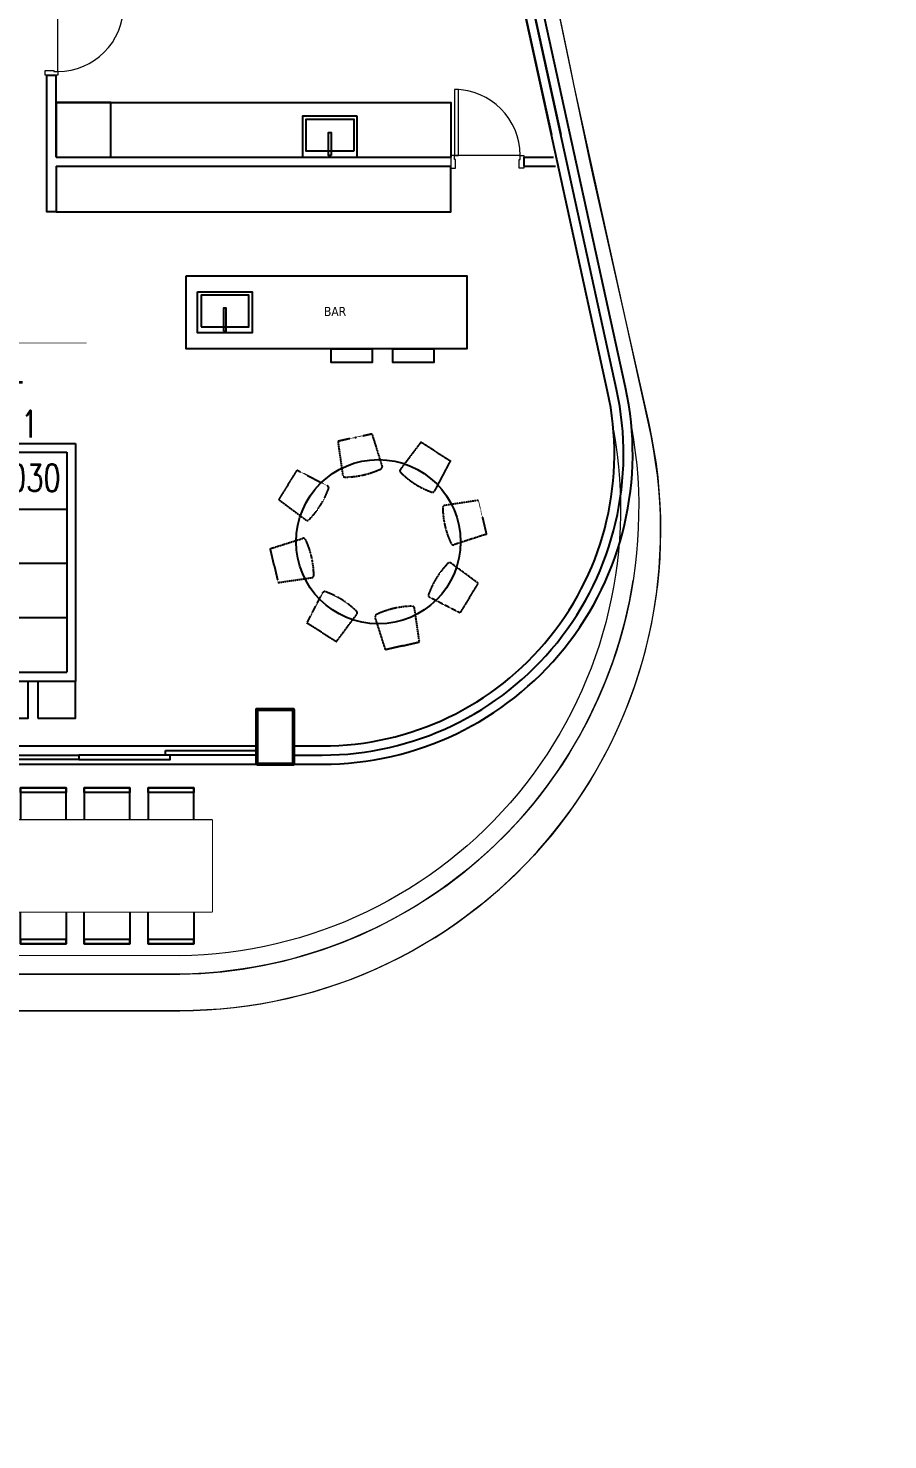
# Model space of a CAD drawing. Header units: millimetres. Extents: x -361681467 to 361175952, y -1292982 to 1550216.
# Drawn here: x -14018 to -4602, y 1370 to 16833 of the extents above; entities that cross this region are included whole.
import ezdxf
from ezdxf.enums import TextEntityAlignment as Align
from ezdxf.xclip import XClip

# ---------------------------------------------------------------- set-up
doc = ezdxf.new("R2010")
doc.units = ezdxf.units.MM
doc.header["$MEASUREMENT"] = 0
doc.header["$XCLIPFRAME"] = 0
doc.set_wipeout_variables(frame=1)
doc.linetypes.add('220403_HDN_Penthouse Plan$0$HIDDEN', pattern=[0.375, 0.25, -0.125])
for name, color, linetype, lineweight in [('00_duong_QH', 7, 'Continuous', 9), ('A-DOOR', 1, 'Continuous', 9), ('AUDIT_I_220808132811-11', 7, 'Continuous', 9), ('KT-Chuviet', 255, 'Continuous', 15), ('KT-Net cot vach', 2, 'Continuous', 50), ('KT-Net thay', 7, 'Continuous', 15), ('KT-Net truc', 18, 'Continuous', 15)]:
    doc.layers.add(name, color=color, linetype=linetype, lineweight=lineweight)
for name, color, linetype in [('1VinaPVC-Text', 9, 'Continuous'), ('220403_HDN_Penthouse Plan$0$220207_HDN_HBA_PH_PM$0$A-_FURT-LOOSE_E_N', 8, 'Continuous'), ('220403_HDN_Penthouse Plan$0$220207_HDN_HBA_PH_PM$0$FURN', 8, 'Continuous'), ('220403_HDN_Penthouse Plan$0$A-DRAIN', 8, 'Continuous'), ('220403_HDN_Penthouse Plan$0$BANQUET TABLE', 251, 'Continuous'), ('A-FURNITURE', 251, 'Continuous'), ('A-LANDSCAPE', 113, 'Continuous'), ('A-WALL-FNSH', 11, 'Continuous'), ('A-WINDOW', 60, 'Continuous'), ('FURN', 251, 'Continuous'), ('IDEA - dim', 251, 'Continuous'), ('KC-Betong', 6, 'Continuous')]:
    doc.layers.add(name, color=color, linetype=linetype)
doc.styles.add('font unicode ccu', font='arial.ttf')
doc.styles.add('ROMANS', font='ROMANS.SHX')
doc.styles.add('Tahoma', font='tahoma.ttf')

# ---------------------------------------------------------------- blocks, each defined once
blk = doc.blocks.new('TAG CAO DO SAN')
at = {"layer": 'KT-Net thay', "flags": 128}
blk.add_lwpolyline([(1526701.778855525, -266095.2298759429), (1526701.778855525, -266566.6584041911), (1527644.63591202, -266566.6584041911), (1527644.63591202, -266095.2298759429)], close=True, dxfattribs=at)
blk.add_wipeout([(1526701.778855525, -266095.2298759429), (1527644.6359120198, -266095.2298759429), (1527644.6359120198, -266566.65840419114), (1526701.778855525, -266566.65840419114)]).dxf.layer = 'KT-Net thay'
for points in [[(1526701.778855525, -266330.9441400666), (1527644.63591202, -266330.9441400666)], [(1526701.778855525, -266566.6584041911), (1527644.63591202, -266566.6584041911)]]:
    blk.add_lwpolyline(points, dxfattribs=at)
at = {"layer": 'KT-Chuviet', "color": 31, "style": 'ROMANS', "width": 0.75}
blk.add_text('DTTT:', height=117.8571320618522, dxfattribs=at).set_placement((1526748.92170835, -266507.8139601254))
at = {"layer": 'KT-Chuviet', "color": 31, "style": 'font unicode ccu', "width": 0.75}
blk.add_attdef('TÊNPHÒNG', text='', height=117.85713, dxfattribs=at).set_placement((1527175.308820772, -266213.4467624734), align=Align.MIDDLE_CENTER)
at = {"layer": 'KT-Chuviet', "color": 31, "ltscale": 15, "style": 'ROMANS', "width": 0.75, "flags": 8}
blk.add_attdef('CAO-DO', (1527091.943339912, -266507.7298381611), '', height=117.8571320618522, dxfattribs=at)
blk = doc.blocks.new('*U179')
at = {"ltscale": 5}
for points in [[(-300, -450), (300, -450), (300, 0), (-300, 0)], [(-261, -65), (261, -65), (261, -415), (-261, -415)], [(-15, -20), (15, -20), (15, -270), (-15, -270)]]:
    blk.add_lwpolyline(points, close=True, dxfattribs=at)
blk = doc.blocks.new('220403_HDN_Penthouse Plan$0$A$C3EC23B15')
at = {"layer": '220403_HDN_Penthouse Plan$0$BANQUET TABLE', "color": 8, "linetype": '220403_HDN_Penthouse Plan$0$HIDDEN'}
for p, q in [((109.4161423066398, 545.482148904237), (79.11080034682527, 171.7666173171019)), ((300.1110290592769, 545.4927881314652), (109.4161423066398, 545.482148904237)), ((300.1110290592769, 545.4927881314652), (490.8059158121468, 545.482148904237)), ((490.8059158121468, 545.482148904237), (521.1112577717286, 171.7666173168691))]:
    blk.add_line(p, q, dxfattribs=at)
for centre, radius, start, end in [((104.1038436582312, 171.1768834803952), 24.99999999999999, 178.6483042138502, 261.1493601646956), ((496.118214460439, 171.1768834803952), 24.99999999999999, 278.8506398287137, 1.351695779481583), ((300.2653979111928, 1066.822118149488), 941.8295144837301, 257.7392401244242, 269.9906090367983), ((299.9566602072446, 1066.822118149488), 941.8295144837301, 270.0093909698718, 282.2607598755758)]:
    blk.add_arc(centre, radius, start, end, dxfattribs=at)
blk = doc.blocks.new('220403_HDN_Penthouse Plan$0$dining')
at = {"layer": '220403_HDN_Penthouse Plan$0$A-DRAIN'}
blk.add_circle((-2632081.272624135, -10960261.05400072), 900, dxfattribs=at)
blk.add_blockref('220403_HDN_Penthouse Plan$0$A$C3EC23B15', (-2632381.096482179, -10959636.05730305), dxfattribs=at)
for p, rotation in [((-2631858.32757775, -10959604.69226795), 315.6110233388363), ((-2632735.569048401, -10960032.11862306), 45.08728904840522), ((-2632705.352869913, -10960562.7808056), 90.17457809681035), ((-2631459.042655415, -10959955.5297235), 270.5237342904312), ((-2632308.213325434, -10960916.0449442), 135.2618671452156), ((-2631425.593242355, -10960485.99791875), 225.4364452420259), ((-2631777.645673651, -10960884.21200066), 180.3491561936208)]:
    blk.add_blockref('220403_HDN_Penthouse Plan$0$A$C3EC23B15', p, dxfattribs=dict(at, rotation=rotation))
blk = doc.blocks.new('d800')
blk.add_line((760, 70), (40, 70))
for points in [[(40, 790), (40, 70), (85, 70), (85, 790)], [(50, 25), (40, 25), (40, 70), (0, 70), (0, -70), (50, -70)], [(750, 25), (760, 25), (760, 70), (800, 70), (800, -70), (750, -70)]]:
    blk.add_lwpolyline(points, close=True)
blk.add_arc((40, 70), 720, 0, 90)
blk = doc.blocks.new('erwrerer')
at = {"layer": 'FURN'}
for p, q in [((2277869.800543128, -1629381.217306063, -0.00452101617507239), (2280479.15881205, -1629381.216120159, -0.004521016175057069)), ((2277869.801048744, -1630101.479100436, -0.004521016175069281), (2277869.800543128, -1629381.217306063, -0.00452101617507239)), ((2277869.800807747, -1630810.659706634, -0.004521016175066173), (2277869.800829447, -1629381.217344429, -0.00452101617507239)), ((2277869.800829447, -1629381.217344429, -0.00452101617507239), (2278594.187869763, -1629381.217370184, -0.004521016175068171)), ((2277966.786591567, -1629478.204087387, -0.00452101617507128), (2280376.005169379, -1629478.202416954, -0.004521016175057291)), ((2277966.787087833, -1630101.4791711, -0.004521016175068615), (2277966.786591567, -1629478.204087387, -0.00452101617507128)), ((2278594.187862256, -1629478.203971098, -0.004521016175067727), (2278594.187732265, -1630545.452653106, -0.004521016175063064)), ((2279185.096387137, -1629478.203242671, -0.004521016175064205), (2279185.096503907, -1630101.479101095, -0.004521016175061675)), ((2279776.005166488, -1630101.478342192, -0.004521016175058179), (2279776.005169377, -1629478.203249367, -0.004521016175060844)), ((2280376.005166488, -1630101.477509775, -0.004521016175054848), (2280376.005169379, -1629478.202416954, -0.004521016175057291)), ((2280376.005166488, -1630101.477921009, -0.004521016175054848), (2280376.005169377, -1629478.202828183, -0.004521016175057291)), ((2280479.15881205, -1629381.216120159, -0.004521016175057069), (2280479.158818521, -1630101.477923611, -0.004521016175054182)), ((2277869.801948554, -1630101.479100436, -0.004521016175069281), (2277869.801048744, -1630101.479100436, -0.004521016175069281)), ((2278594.187350455, -1630101.479099586, -0.004521016175065062), (2277966.787020762, -1630101.479099593, -0.004521016175068615)), ((2277966.787579246, -1630813.672986643, -0.004521016175065729), (2277966.787398935, -1630101.479092961, -0.004521016175068615)), ((2278612.370461541, -1630101.479099585, -0.00452101617506484), (2277984.97013185, -1630101.479099587, -0.004521016175068615)), ((2280376.005166488, -1630101.479104135, -0.004521016175054848), (2278594.187350455, -1630101.479099586, -0.004521016175065062)), ((2280376.005166488, -1630101.479104135, -0.004521016175054848), (2280479.158818521, -1630101.479103209, -0.004521016175054182)), ((2278594.187732265, -1630545.452653106, -0.004521016175063064), (2278594.187838987, -1630810.659198123, -0.004521016175061954)), ((2278594.187829629, -1630713.672487482, -0.004521016175062398), (2277966.787509015, -1630713.672986632, -0.004521016175066173)), ((2278594.187829629, -1630713.672487482, -0.004521016175062398), (2277966.787499936, -1630713.672487488, -0.004521016175066173)), ((2278269.800807643, -1630810.654817791, -0.004521016175063952), (2277869.800807744, -1630810.655098331, -0.004521016175066173)), ((2278594.187838987, -1630810.659198123, -0.004521016175061954), (2277869.800807747, -1630810.659706634, -0.004521016175066173))]:
    blk.add_line(p, q, dxfattribs=at)
at = {"layer": 'FURN', "elevation": -0.004521016175055514}
blk.add_lwpolyline([(2280879.158640564, -1629793.392421914), (2280879.158481698, -1629381.20387106), (2280479.158812045, -1629381.204025228), (2280479.158970912, -1629793.392576082)], close=True, dxfattribs=at)
at = {"layer": 'FURN'}
for points, elevation in [([(2280479.15881675, -1629904.38618257), (2280884.668051882, -1629904.38618257), (2280884.66836863, -1632119.536712957)], -0.004521016175050407), ([(2280884.668051883, -1631775.548283751), (2280884.668051883, -1632119.536712957), (2278236.280910443, -1632119.537091655), (2278236.280910442, -1630810.6548413)], -0.004521016175060844), ([(2280884.668051882, -1631043.83214779), (2280884.668051883, -1631150.778934248)], -0.004521016175047299)]:
    blk.add_lwpolyline(points, dxfattribs=dict(at, elevation=elevation))
blk.add_circle((2279485.096258472, -1631109.853007358, -0.00452101617520384), 436.4401978151037, dxfattribs=at)
blk.add_arc((2279564.123702208, -1631038.70637876, -0.004521016175055514), 1200, 164.284457926425, 164.2844652158476, dxfattribs=at)
blk = doc.blocks.new('dining 8seeats')
at = {"layer": 'A-FURNITURE', "elevation": 1.296389038209185}
for points in [[(1695903.601061926, -1667942.04182732), (1694903.601062362, -1667942.012293541), (1694903.491787377, -1670942.012291927), (1695903.491786941, -1670942.041825707)], [(1694548.677353191, -1668141.988708673), (1694998.677352197, -1668142.018611625), (1694998.647818418, -1668642.018610698), (1694548.647819411, -1668641.988707746)], [(1694548.647819411, -1668641.988707746), (1694598.647819301, -1668641.992030296), (1694598.677353081, -1668141.992031223), (1694548.677353191, -1668141.988708673)], [(1696258.512958359, -1668142.039206581), (1695808.512958371, -1668142.042529131), (1695808.512958371, -1668642.042529077), (1696258.512958359, -1668642.039206526)], [(1696258.512958359, -1668642.039206526), (1696208.51295836, -1668642.039575699), (1696208.51295836, -1668142.039575753), (1696258.512958359, -1668142.039206581)], [(1694548.656679545, -1668841.988708368), (1694998.656678552, -1668842.018611319), (1694998.627144772, -1669342.018610393), (1694548.627145766, -1669341.988707441)], [(1694548.627145766, -1669341.988707441), (1694598.627145655, -1669341.992029991), (1694598.656679435, -1668841.992030918), (1694548.656679545, -1668841.988708368)], [(1696258.492284713, -1668842.039206275), (1695808.492284725, -1668842.042528826), (1695808.492284725, -1669342.042528771), (1696258.492284713, -1669342.039206221)], [(1696258.492284713, -1669342.039206221), (1696208.492284714, -1669342.039575393), (1696208.492284714, -1668842.039575448), (1696258.492284713, -1668842.039206275)], [(1694548.636005899, -1669541.988708062), (1694998.636004906, -1669542.018611014), (1694998.606471126, -1670042.018610087), (1694548.60647212, -1670041.988707135)], [(1694548.60647212, -1670041.988707135), (1694598.606472009, -1670041.992029686), (1694598.636005789, -1669541.992030612), (1694548.636005899, -1669541.988708062)], [(1696258.471611067, -1669542.03920597), (1695808.471611079, -1669542.04252852), (1695808.471611079, -1670042.042528466), (1696258.471611067, -1670042.039205916)], [(1696258.471611067, -1670042.039205916), (1696208.471611068, -1670042.039575088), (1696208.471611068, -1669542.039575143), (1696258.471611067, -1669542.03920597)], [(1694548.641174312, -1670241.988707566), (1694998.641173318, -1670242.018610518), (1694998.611639539, -1670742.018609591), (1694548.611640532, -1670741.98870664)], [(1694548.611640532, -1670741.98870664), (1694598.611640422, -1670741.99202919), (1694598.641174201, -1670241.992030116), (1694548.641174312, -1670241.988707566)], [(1696258.476779479, -1670242.039205474), (1695808.476779492, -1670242.042528024), (1695808.476779492, -1670742.04252797), (1696258.476779479, -1670742.03920542)], [(1696258.476779479, -1670742.03920542), (1696208.476779481, -1670742.039574592), (1696208.476779481, -1670242.039574647), (1696258.476779479, -1670242.039205474)]]:
    blk.add_lwpolyline(points, close=True, dxfattribs=at)
blk.add_wipeout([(1695903.601061926, -1667942.04182732), (1694903.601062362, -1667942.0122935402), (1694903.4917873768, -1670942.0122919267), (1695903.491786941, -1670942.0418257064)]).translate(0, 0, 1.296389038209185)
blk = doc.blocks.new('PH4 0923')
at = {"layer": '220403_HDN_Penthouse Plan$0$220207_HDN_HBA_PH_PM$0$FURN', "extrusion": (-4.066290018283895e-06, 4.06623315968505e-06, 0.9999999999834656)}
for points, elevation in [([(1857171.65158335, -1676847.053608572), (1857171.652632082, -1676997.053608549), (1856721.652632096, -1676997.056754726), (1856721.65158336, -1676847.056754754)], -15.03397989336502), ([(1857846.651583338, -1676847.048889293), (1857846.652632061, -1676997.048889292), (1857396.652632069, -1676997.052035487), (1857396.65158335, -1676847.05203547)], -15.03397989336496)]:
    blk.add_lwpolyline(points, close=True, dxfattribs=dict(at, elevation=elevation))
at = {"layer": 'A-WALL-FNSH'}
for p, q in [((1853608.084659552, -1674847.072499815, -0.617812676204967), (1853608.084659552, -1673847.0743467, -0.617812676204967)), ((1853708.084659552, -1674747.072499814, -0.617812676204967), (1853708.084659552, -1673847.0743467, -0.617812676204967)), ((1853708.084659552, -1674747.072499814, -0.617812676204967), (1858033.084659552, -1674747.072499814, -0.617812676204967)), ((1853708.086870365, -1674847.070288904, -0.617812676204967), (1858033.08465594, -1674846.974669169, -0.617812676204967))]:
    blk.add_line(p, q, dxfattribs=at)
at = {"layer": 'A-WALL-FNSH', "elevation": -0.617812676204967}
for points in [[(1853608.084659552, -1673847.0743467), (1853708.084659552, -1673847.0743467)], [(1858833.080968374, -1674747.072499814), (1859159.08667517, -1674747.072499814)], [(1858833.080968374, -1674747.072499814), (1858833.084660097, -1674847.072499814)], [(1853708.084659552, -1674847.072499815), (1853708.084659552, -1675347.072499814), (1853608.084659552, -1675347.072499814), (1853608.084659552, -1674847.072499815)], [(1858833.084660097, -1674847.072499814), (1859180.368549056, -1674847.072499814)]]:
    blk.add_lwpolyline(points, dxfattribs=at)
at = {"layer": 'A-WINDOW'}
for points in [[(1854908.051523637, -1681247.072500294), (1855908.046756084, -1681247.072500294), (1855908.046756084, -1681297.072500294), (1854908.051523637, -1681297.072500294)], [(1852958.061058745, -1681297.072500294), (1853958.056291191, -1681297.072500294), (1853958.056291191, -1681347.072500294), (1852958.061058745, -1681347.072500294)], [(1854958.051523637, -1681297.072500294), (1853958.056291191, -1681297.072500294), (1853958.056291191, -1681347.072500294), (1854958.051523637, -1681347.072500294)]]:
    blk.add_lwpolyline(points, close=True, dxfattribs=at)
at = {"layer": 'IDEA - dim'}
for p, q in [((1859946.711599758, -1677269.618062624), (1857462.409291749, -1665927.286248787)), ((1859849.027295906, -1677291.013781379), (1857403.764963394, -1666126.92289847)), ((1859751.342992055, -1677312.409500134), (1857306.080659542, -1666148.318617225)), ((1852008.065826299, -1681197.072500294), (1855908.046756084, -1681197.072500294)), ((1856308.046756084, -1681197.072500294), (1856625.445268806, -1681197.072500294)), ((1850508.022431417, -1681397.072500294), (1856625.445268806, -1681397.072500294)), ((1856308.046756084, -1681297.072500294), (1856625.445268806, -1681297.072500294))]:
    blk.add_line(p, q, dxfattribs=at)
at = {"layer": 'IDEA - dim', "elevation": -0.617812676204967}
for points in [[(1853708.084659552, -1674747.072499814), (1853708.084659552, -1674147.072499814), (1858033.084659552, -1674147.072499814), (1858033.084659552, -1674747.072499814)], [(1853708.086870365, -1674847.070288904), (1853708.084659552, -1675347.072499814), (1858033.084659552, -1675347.072499814), (1858033.086868251, -1674846.97466912)]]:
    blk.add_lwpolyline(points, dxfattribs=at)
for points in [[(1853708.084659552, -1674747.072499814), (1854308.084659552, -1674747.072499814), (1854308.084659552, -1674147.072499814), (1853708.084659552, -1674147.072499814)], [(1855133.084659552, -1676047.072499814), (1858208.084659608, -1676047.072499814), (1858208.084659608, -1676847.072499814), (1855133.084659552, -1676847.072499814)]]:
    blk.add_lwpolyline(points, close=True, dxfattribs=at)
at = {"layer": 'IDEA - dim'}
for radius in [3400, 3300, 3200]:
    blk.add_arc((1856625.445268806, -1677997.072500294), radius, 270, 12.35435498524804, dxfattribs=at)
at = {"layer": 'KT-Net cot vach', "elevation": -0.617812676204967}
blk.add_lwpolyline([(1855908.046756084, -1681397.072499588), (1856308.046756084, -1681397.072499588), (1856308.046756084, -1680797.072499588), (1855908.046756084, -1680797.072499588)], close=True, dxfattribs=at)
at = {"layer": '220403_HDN_Penthouse Plan$0$220207_HDN_HBA_PH_PM$0$A-_FURT-LOOSE_E_N', "linetype": 'Continuous', "extrusion": (-4.066290018283915e-06, -4.066233159684927e-06, -0.9999999999834656), "xscale": -1.000000000000005, "zscale": -1.000000000000005, "rotation": 180.0004005843623}
blk.add_blockref('*U179', (-1856708.084646717, -1674747.072514157, -0.1221887950394207), dxfattribs=at)
at = {"layer": '220403_HDN_Penthouse Plan$0$220207_HDN_HBA_PH_PM$0$A-_FURT-LOOSE_E_N', "linetype": 'Continuous', "extrusion": (4.066290018283853e-06, -4.066233159684961e-06, -0.9999999999834656), "zscale": -1, "rotation": 179.9995994156378}
blk.add_blockref('*U179', (-1855558.163479589, -1676672.070355075, 15.0360202677194), dxfattribs=at)
at = {"layer": 'A-DOOR', "linetype": 'Continuous'}
for p, rotation in [((1853658.084659552, -1673047.072500294, -0.617812676204967), 270.0021152011721), ((1858033.08281369, -1674797.072499814, -0.617812676204967), 0.002115201172975772)]:
    blk.add_blockref('d800', p, dxfattribs=dict(at, rotation=rotation))
at = {"layer": 'A-FURNITURE', "extrusion": (3.708374903405604e-08, 4.194261739608121e-06, -0.9999999999912035), "xscale": -1.000000000000001, "zscale": -1.000000000000001, "rotation": 89.99998410234427}
blk.add_blockref('erwrerer', (-3483303.430665322, 599988.3111664152, -5.741099866179335), dxfattribs=at)
at = {"layer": 'A-FURNITURE', "rotation": 90}
blk.add_blockref('dining 8seeats', (184475.6391833674, -3377914.555589616, -1.296389038209185), dxfattribs=at)
at = {"layer": 'IDEA - dim', "extrusion": (2.694137108704964e-06, 1.896190675732554e-06, 0.9999999999945732), "rotation": 327.6386932972766}
blk.add_blockref('220403_HDN_Penthouse Plan$0$dining', (9947081.908762867, 6170219.758336559, 3.848032735291234), dxfattribs=at)
at = {"layer": '1VinaPVC-Text', "style": 'Tahoma', "text_generation_flag": 6}
blk.add_text('BAR', height=99.99999999999741, rotation=179.9978847995533, dxfattribs=at).set_placement((1856643.380426801, -1676487.069193881, -0.617812676204967))
at = {"layer": 'A-LANDSCAPE'}
h = blk.add_hatch(dxfattribs=at)
h.set_pattern_fill('GRASS', color=256, scale=200.0000000000002)
h.set_pattern_definition([(90, (0, 0), (-141.4213562000001, 141.4213562000001), [37.50000000000004, -245.3427126000003]), (45, (0, 0), (-141.4213562373097, 141.4213562373097), [37.50000000000004, -162.5000000000002]), (135, (0, 0), (-141.4213562373097, -141.4213562373097), [37.50000000000004, -162.5000000000002])])
edge = h.paths.add_edge_path()
edge.add_line((1854358.405674173, -1662271.718767551), (1854358.405674173, -1663097.072497001))
edge.add_line((1854358.405674173, -1663097.072497001), (1854758.405674173, -1663097.072497001))
edge.add_line((1854758.405674173, -1663097.072497001), (1854758.405674173, -1663097.086752728))
edge.add_arc((1854750.668750311, -1665197.072500301), 2100.00000000001, 42.15333742848941, 89.78890757784609, ccw=False)
edge.add_arc((1852548.855061973, -1667190.290120593), 5070.000000000421, 12.354354989499825, 42.153337428493614, ccw=False)
edge.add_line((1857501.449267245, -1666105.527179715), (1857462.409291748, -1665927.286248784))
edge.add_arc((1852089.227210577, -1667317.026244039), 5549.996660524028, 14.50140551149391, 58.58124038395561)
edge.add_arc((1853018.885471835, -1665760.644374247), 3737.233771324261, 58.30569499089547, 68.99646272414854)
h.paths.add_polyline_path([(1847772.643980548, -1661997.072186524), (1849297.972028261, -1661997.072186524), (1849297.972028261, -1663097.072500295), (1847772.643980548, -1663097.072500295)])
h.paths.add_polyline_path([(1850108.022431417, -1682196.892258857), (1848608.022431417, -1682196.892258857), (1848608.065826299, -1683697.258899432), (1852008.065826299, -1683697.258899432), (1852008.065826298, -1681397.072500294), (1850208.022431417, -1681397.072500294), (1850208.022431417, -1681996.892258857), (1850508.462190233, -1681996.892258857), (1850509.943820693, -1682596.76618303), (1850108.022431417, -1682596.76618303)])

msp = doc.modelspace()

# ---------------------------------------------------------------- linework, layer by layer
at = {"layer": '00_duong_QH', "color": 251, "extrusion": (7.52316384526264e-37, 3.294527862871538e-06, 0.9999999999945732)}
for points, elevation in [([(-73995.39994961256, 47058.39912733521), (-74402.85031464184, 48238.5992555581), (-74743.27577205049, 49264.16743229957, -0.5721348877573081), (-70356.26346844295, 55577.01043614443), (-70356.26346844295, 55577.01043614443), (-55283.65325072268, 51221.87530656639, -0.2600440029321422), (-52353.04460384184, 48619.04614140688), (-48213.03342542658, 36692.46096063076), (-46490.62358235056, 31673.68885131689, -0.0851587331875401), (-46189.25807155343, 29842.68546977269), (-46199.42555170925, 28170.41426537122), (-43263.54698853986, 28170.41426506586, -0.4853325089058095), (-42963.54698853986, 28570.41426537083), (-14846.43414015556, 28570.41426537095, -0.3325647711405137), (-9646.51669140393, 23917.11422955222), (-8080.393944520969, 16401.97386651483), (-8041.418037225027, 16200.17874522731), (-7198.610380573664, 12371.35466469704, -0.4743644406092647), (-12357.57336389693, 6070.414265494077), (-45142.51533986488, 6070.414265493844), (-57494.95486745657, 6070.414265493844, -0.3210444216618651), (-62697.36355624022, 9785.724047368063), (-71022.25303159328, 33863.92235340979, 0.4109426663344203), (-71669.20684105763, 34182.93354595041)], -0.6525742149244415), ([(-7408.824989462694, 12463.30275693762, -0.4623502306038264), (-12357.57336389693, 6470.41426549183), (-57540.77974365512, 6480.201532117098, -0.3200235889152288), (-62317.58650670433, 9911.412456892784), (-70644.2107183286, 33994.62816575568, 0.4141945204049854), (-71805.28692713054, 34559.15165555773)], -0.652574214939505)]:
    msp.add_lwpolyline(points, format="xyb", dxfattribs=dict(at, elevation=elevation))
at = {"layer": '00_duong_QH', "color": 251, "extrusion": (7.523163845262638e-37, 3.294527862871537e-06, 0.999999999994573), "elevation": -0.652574214939505}
msp.add_lwpolyline([(-7605.739037320057, 12428.30478904763, -0.4622607301357626), (-12359.00479405774, 6670.414580250224), (-57540.4090078914, 6680.201456503057, -0.3200302948884041), (-62128.4188948435, 9976.341768489812), (-70455.18956173136, 34059.98107203109, 0.4141945204049851), (-71870.62754418576, 34748.1770606303, 0.4141945204049851)], format="xyb", dxfattribs=at)
at = {"layer": 'AUDIT_I_220808132811-11', "elevation": 1.118653840330035e-10}
for points in [[(-75583.80455790597, 45106.94538376515), (-77998.68459392595, 52101.56739371823, 0.3643585262583712), (-82706.72153841567, 54156.43183834734), (-111642.433442103, 44174.19969281304, 0.4519047578513394), (-113858.8420609379, 38521.09209036868), (-105745.6164581256, 24907.26294026687, 0.3106788684848847), (-99582.60551057581, 22936.01019137065), (-77059.78657357226, 30727.35068784084, 0.2299220823866625), (-76774.92256070403, 31142.11707953032), (-76554.00107500915, 32158.79582633424, -0.2789899883790971), (-76095.1559487636, 32660.41716485852), (-71674.8481740304, 34181.01764491672, -0.4143403845293878), (-71022.2541133115, 33863.92266496111), (-62693.03775560134, 9773.209654329607, 0.3197537419032749), (-57494.95594917427, 6070.414576894196), (-12357.57444561596, 6070.414576894196, 0.4808685683322463), (-7217.0286998136, 12501.31484621731), (-7825.676696492286, 15196.44977959126), (-7870.942394847269, 15396.89038598386), (-9646.374019978568, 23916.51383658944)], [(-77235.61869001409, 31089.782421079, 0.2042794764179826), (-77169.31199962567, 31210.8950284007), (-76945.52414614626, 32240.76477470333, -0.275411558420597), (-76217.67608518447, 33041.27588947146), (-71805.28800884949, 34559.1519671125, -0.4141945204059637), (-70644.21180004641, 33994.62847730762), (-62314.99544240665, 9903.915466879786, 0.3197537419032751), (-57494.95594917425, 6470.414576894196), (-12357.57444561596, 6470.414576894196, 0.3653099340488337), (-7391.602553114222, 10781.13657953867)]]:
    msp.add_lwpolyline(points, format="xyb", dxfattribs=at)
at = {"layer": 'KC-Betong'}
for p, q in [((-8681.211438659884, 17470.4142676681, 0.0001187239712642128), (-8286.9665800791, 15670.4145792721, 7.615053708241151e-05)), ((-8578.84093837693, 17470.41426766808, 4.277555337593253e-05), (-8184.596079796149, 15670.41457927208, 2.021191941312521e-07))]:
    msp.add_line(p, q, dxfattribs=at)

# ---------------------------------------------------------------- next in the draw order: block references
at = {"layer": 'KT-Net truc'}
ref = msp.add_blockref('TAG CAO DO SAN', (-3832489.910954652, 678618.91939108, 1.252352198932615), dxfattribs=dict(at, xscale=2.5, yscale=2.5, zscale=2.5))
XClip(ref).set_block_clipping_path([(1526674.1636322693, -266330.9441400666), (1527644.6359120195, -266095.2298759429)])
ref.add_attrib('CAO-DO', '232.1', (-14760.05260487228, 12349.59479567732, 1.252352198932615), dxfattribs={"layer": 'KT-Chuviet', "color": 31, "ltscale": 15, "height": 294.6428301546305, "style": 'ROMANS', "width": 0.7500000000000001})
ref.add_attrib('CAO-DO', '-0.030', (-14760.05260487228, 11760.30913536807, 1.252352198932615), dxfattribs={"layer": 'KT-Chuviet', "color": 31, "ltscale": 15, "height": 294.6428301546305, "style": 'ROMANS', "width": 0.7500000000000001})
ref.add_attrib('TÊNPHÒNG', 'S.PH.1', dxfattribs={"layer": 'KT-Chuviet', "color": 31, "height": 294.642825, "style": 'font unicode ccu', "width": 0.7500000000000001}).set_placement((-14551.63890272112, 13085.30248489648, 1.252352198932615), align=Align.MIDDLE_CENTER)

# ---------------------------------------------------------------- next in the draw order: block references
at = {"layer": 'A-WALL-FNSH'}
msp.add_blockref('PH4 0923', (-1867421.631483427, 1690167.486316516, 0.6177913296677964), dxfattribs=at)

doc.saveas('drawing.dxf')
